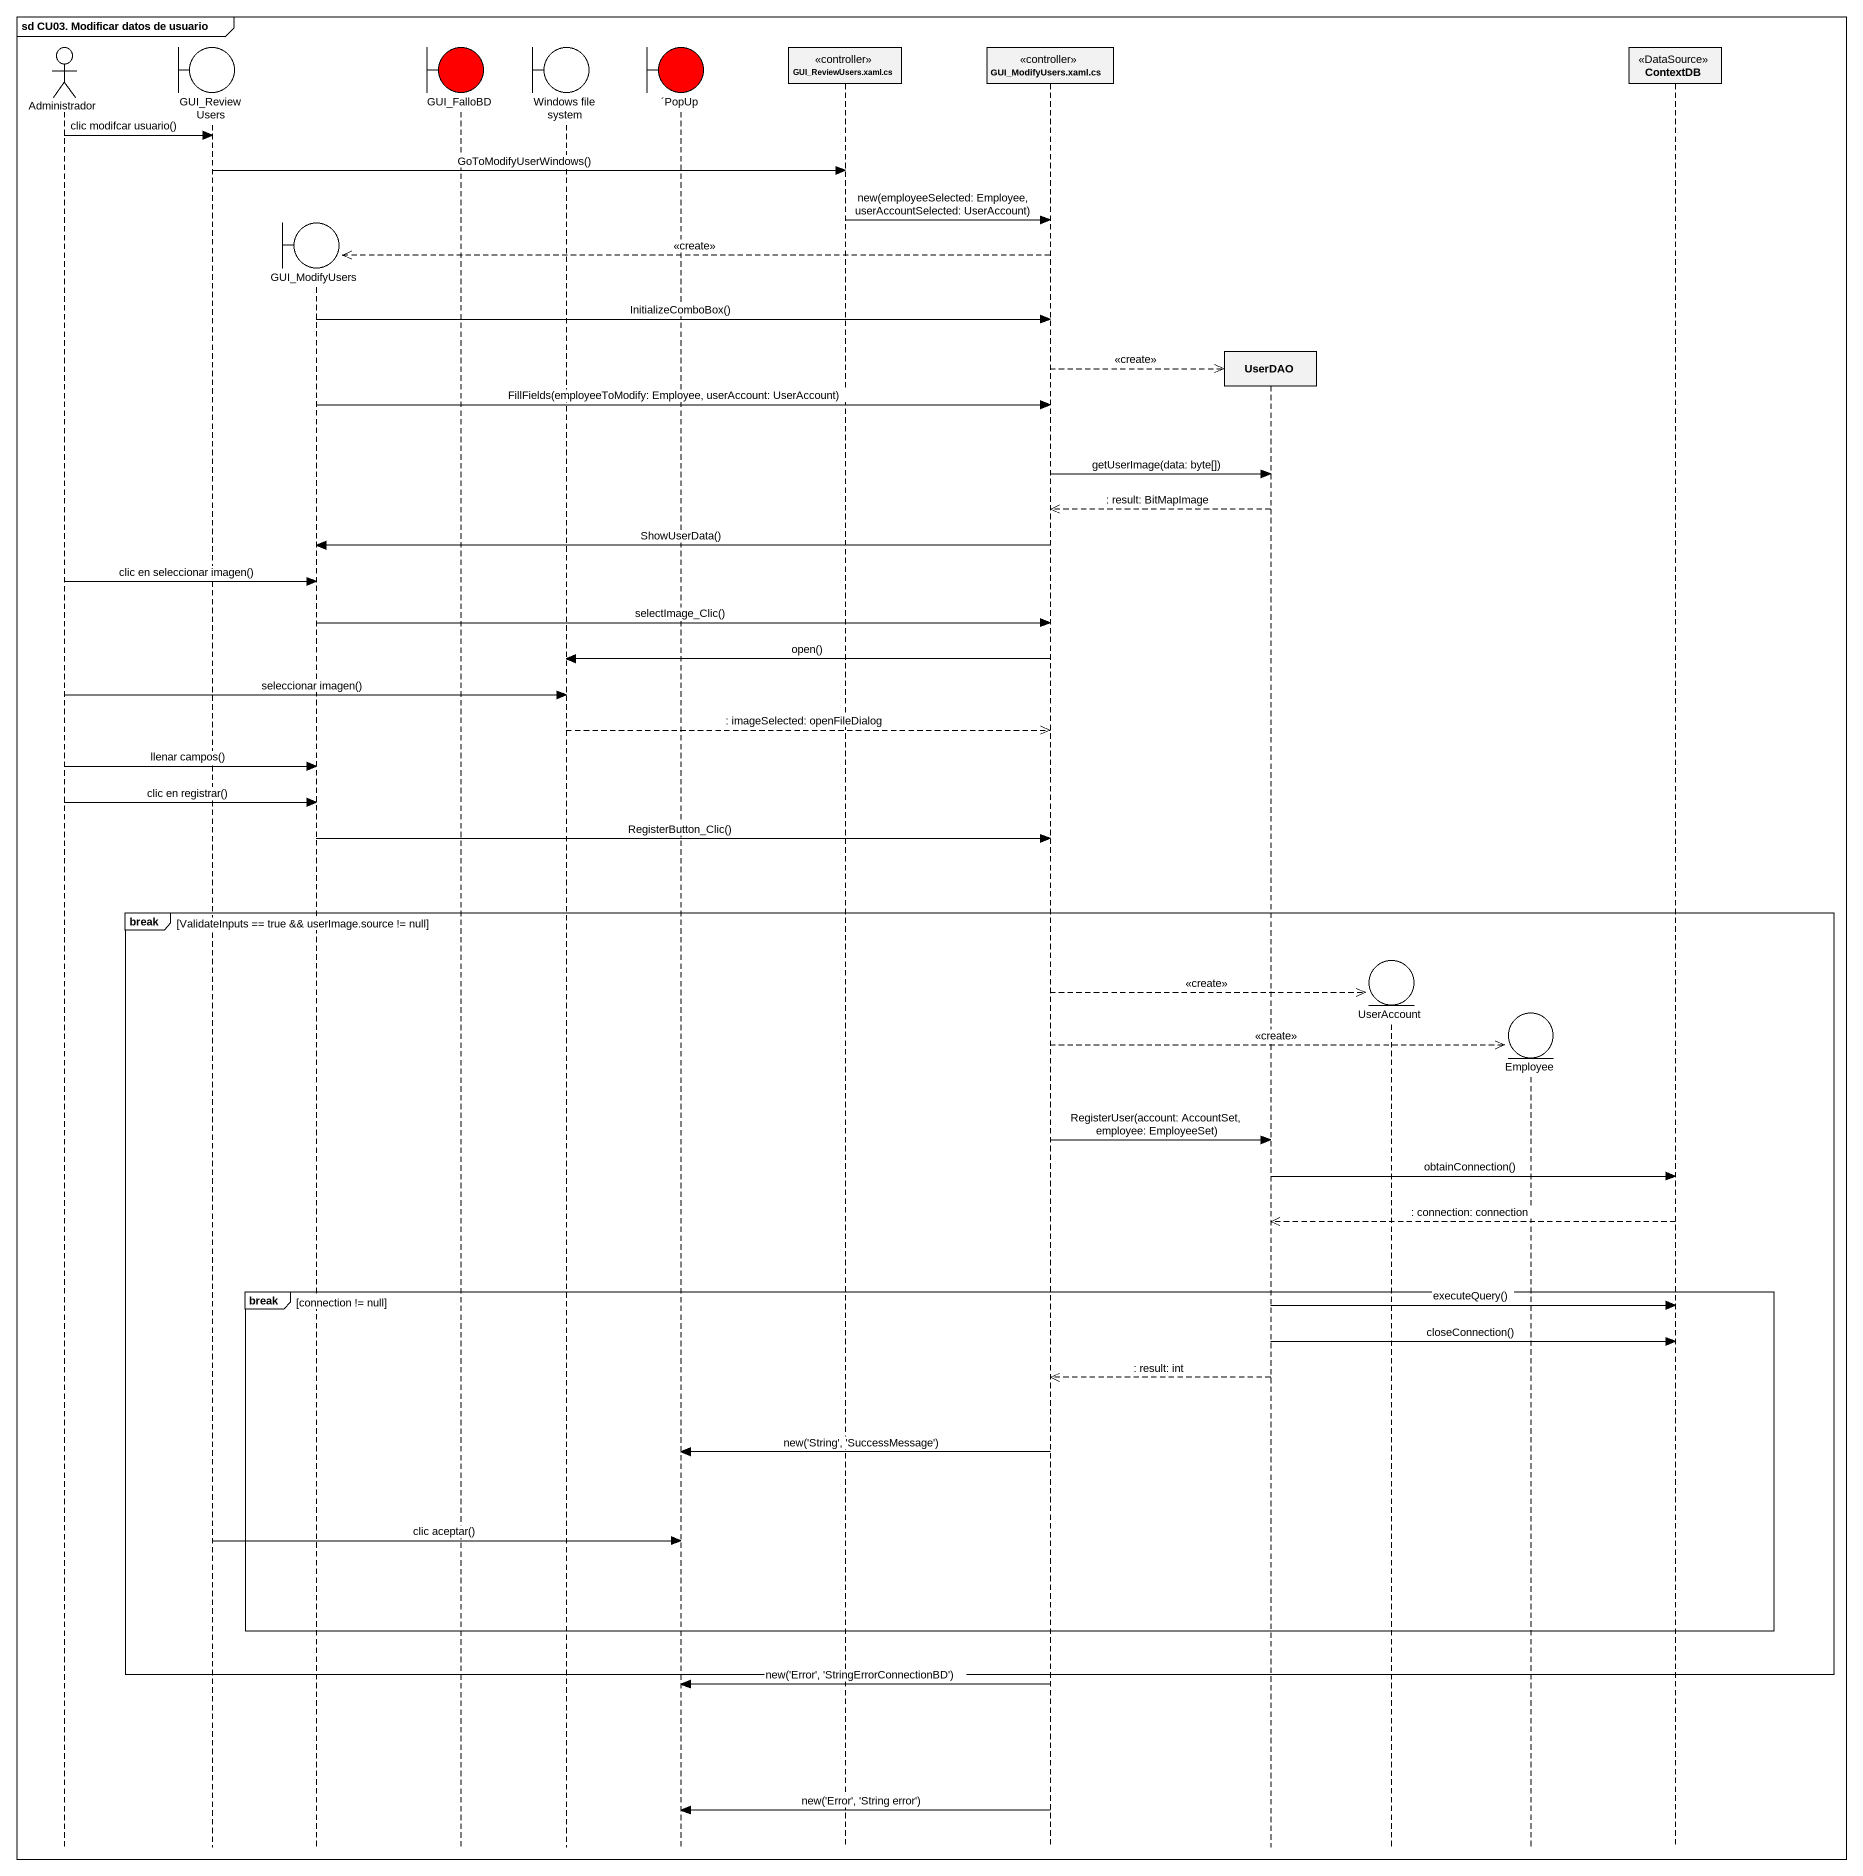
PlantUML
@startuml
mainframe sd CU03. Modificar datos de usuario
hide footbox
actor Administrador
boundary GUI_ReviewUsers
boundary GUI_ModifyUsers
boundary GUI_FalloBD #FF0000
boundary "Windows file system" as Windows_file_system
boundary "´PopUp" as PopUp #FF0000
participant "GUI_ReviewUsers.xaml.cs" as GUI_ReviewUsers_xaml_cs <<controller>>
participant "GUI_ModifyUsers.xaml.cs" as GUI_ModifyUsers_xaml_cs <<controller>>
participant UserDAO
entity UserAccount
entity Employee
participant ContextDB <<DataSource>>

Administrador -> GUI_ReviewUsers : clic modifcar usuario()
GUI_ReviewUsers -> GUI_ReviewUsers_xaml_cs : GoToModifyUserWindows()
GUI_ReviewUsers_xaml_cs -> GUI_ModifyUsers_xaml_cs : new(employeeSelected: Employee, userAccountSelected: UserAccount)
GUI_ModifyUsers_xaml_cs -->> GUI_ModifyUsers ** : <<create>>
GUI_ModifyUsers -> GUI_ModifyUsers_xaml_cs : InitializeComboBox()
GUI_ModifyUsers_xaml_cs -->> UserDAO ** : <<create>>
GUI_ModifyUsers -> GUI_ModifyUsers_xaml_cs : FillFields(employeeToModify: Employee, userAccount: UserAccount)
GUI_ModifyUsers_xaml_cs -> UserDAO : getUserImage(data: byte[])
UserDAO -->> GUI_ModifyUsers_xaml_cs : : result: BitMapImage
GUI_ModifyUsers_xaml_cs -> GUI_ModifyUsers : ShowUserData()
Administrador -> GUI_ModifyUsers : clic en seleccionar imagen()
GUI_ModifyUsers -> GUI_ModifyUsers_xaml_cs : selectImage_Clic()
GUI_ModifyUsers_xaml_cs -> Windows_file_system : open()
Administrador -> Windows_file_system : seleccionar imagen()
Windows_file_system -->> GUI_ModifyUsers_xaml_cs : : imageSelected: openFileDialog
Administrador -> GUI_ModifyUsers : llenar campos()
Administrador -> GUI_ModifyUsers : clic en registrar()
GUI_ModifyUsers -> GUI_ModifyUsers_xaml_cs : RegisterButton_Clic()
break ValidateInputs == true && userImage.source != null
  GUI_ModifyUsers_xaml_cs -->> UserAccount ** : <<create>>
  GUI_ModifyUsers_xaml_cs -->> Employee ** : <<create>>
  GUI_ModifyUsers_xaml_cs -> UserDAO : RegisterUser(account: AccountSet, employee: EmployeeSet)
  UserDAO -> ContextDB : obtainConnection()
  ContextDB -->> UserDAO : : connection: connection
  break connection != null
    UserDAO -> ContextDB : executeQuery()
    UserDAO -> ContextDB : closeConnection()
    UserDAO -->> GUI_ModifyUsers_xaml_cs : : result: int
    GUI_ModifyUsers_xaml_cs -> PopUp : new('String', 'SuccessMessage')
    GUI_ReviewUsers -> PopUp : clic aceptar()
  end
end
GUI_ModifyUsers_xaml_cs -> PopUp : new('Error', 'StringErrorConnectionBD')
GUI_ModifyUsers_xaml_cs -> PopUp : new('Error', 'String error')
@enduml
